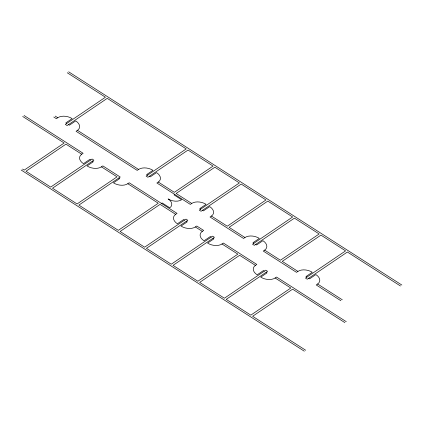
<?xml version="1.0" encoding="UTF-8"?>
<svg xmlns="http://www.w3.org/2000/svg" width="423" height="423" viewBox="0 0 423 423"><rect width="100%" height="100%" fill="white"/><g stroke="black" fill="none" stroke-linecap="round" stroke-linejoin="round"><path stroke-width="0.63" d="M66.734 123.463L65.84 122.887L72.148 118.609A10.401 6.445 13 0 0 57.777 117.731L56.375 118.678L53.79 117.023M68.526 124.605L69.425 125.182L75.733 120.904A10.401 6.445 13 0 1 77.483 130.337L76.082 131.289L137.174 170.384L138.575 169.433A10.401 6.445 13 0 1 152.946 170.316L146.638 174.593L147.532 175.164M90.686 159.968L89.792 159.397L83.484 163.675A10.401 6.445 13 0 1 81.729 154.236L83.13 153.29L24.085 115.505M92.478 161.115L93.372 161.692L87.064 165.969A10.401 6.445 13 0 0 101.435 166.847L102.837 165.895L120.243 177.036L78.868 205.102L118.308 230.339L158.287 203.225L127.799 183.719A10.401 6.445 13 0 1 113.433 182.842L119.741 178.559L118.842 177.988M127.799 183.719L129.2 182.768L177.057 213.393L175.656 214.345A10.401 6.445 13 0 0 177.406 223.778L183.714 219.5L184.613 220.076M149.324 176.312L150.223 176.883L156.531 172.605A10.401 6.445 13 0 1 158.281 182.043L156.88 182.995L190.324 204.394L191.725 203.442A10.401 6.445 13 0 1 206.096 204.325L199.788 208.602L200.682 209.174M161.475 203.421L162.178 202.95L169.76 207.799A9.782 6.059 13 0 0 168.111 198.926A9.782 6.059 13 0 0 181.626 199.751L174.043 194.903L174.747 194.427M186.406 221.218L187.299 221.795L180.991 226.072A10.401 6.445 13 0 0 195.363 226.95L196.764 226.004L203.675 230.424L202.273 231.376A10.401 6.445 13 0 0 204.029 240.814L210.337 236.536L211.23 237.107M202.474 210.321L203.368 210.897L209.676 206.614A10.401 6.445 13 0 1 211.431 216.053L210.03 217.004L243.569 238.466L244.97 237.515A10.401 6.445 13 0 1 259.336 238.392L253.028 242.67L253.927 243.246M213.023 238.255L213.916 238.826L207.608 243.103A10.401 6.445 13 0 0 221.98 243.986L223.381 243.035L256.824 264.438L255.423 265.385A10.401 6.445 13 0 0 257.173 274.823L263.481 270.546L264.38 271.117M255.714 244.394L256.613 244.965L262.921 240.687A10.401 6.445 13 0 1 264.671 250.125L263.27 251.072L296.523 272.349L297.924 271.402A10.401 6.445 13 0 1 312.29 272.28L305.982 276.557L306.881 277.128M266.173 272.264L267.066 272.84L260.758 277.118A10.401 6.445 13 0 0 275.13 277.996L276.531 277.044L346.273 321.676M308.668 278.276L309.567 278.852L315.875 274.575A10.401 6.445 13 0 1 317.625 284.007L316.224 284.959L340.88 300.737M68.642 71.804L401.85 285.028M67.236 72.756L105.449 97.205L65.332 124.41L67.125 125.557L107.241 98.353L186.247 148.912L146.131 176.116L147.923 177.263L188.039 150.054L213.07 166.075L174.355 192.328L158.281 182.043M400.449 285.98L347.383 252.023L307.267 279.228L305.48 278.08L345.591 250.876L320.957 235.109L282.241 261.366L297.924 271.402M55.191 116.076L57.777 117.731M77.483 130.337L138.575 169.433M191.725 203.442L176.148 193.475L214.858 167.217L239.397 182.921L199.281 210.125L201.073 211.273L241.189 184.068L266.014 199.952L227.299 226.21L211.431 216.053M244.97 237.515L229.092 227.357L267.807 201.099L292.637 216.988L252.52 244.198L254.313 245.34L294.429 218.136L319.164 233.967L280.449 260.219L264.671 250.125M317.625 284.007L342.281 299.785M22.683 116.457L64.174 143.006L24.201 170.12L22.551 169.063M81.729 154.236L65.967 144.153L25.993 171.262L50.712 187.082L92.087 159.022L93.88 160.164L52.5 188.23L77.076 203.955L117.049 176.84L101.435 166.847M175.656 214.345L160.074 204.372L120.1 231.487L144.634 247.185L186.014 219.125L187.807 220.272L146.427 248.333L171.257 264.222L212.632 236.156L214.424 237.303L173.044 265.364L197.879 281.258L237.853 254.144L221.98 243.986M195.363 226.95L202.273 231.376M255.423 265.385L239.645 255.291L199.672 282.4L224.401 298.231L265.781 270.17L267.574 271.312L226.194 299.378L250.834 315.14L290.807 288.031L275.13 277.996M344.872 322.627L292.6 289.179L252.626 316.288L305.692 350.244M21.15 170.014L304.285 351.196"/></g></svg>
